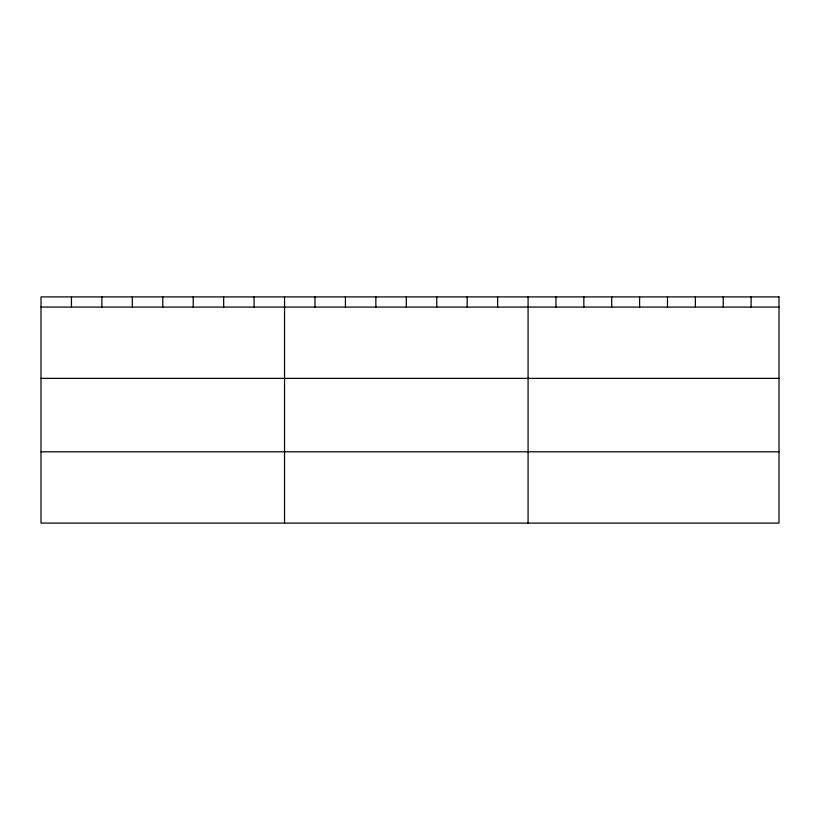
<?xml version="1.0" encoding="UTF-8"?>
<svg xmlns="http://www.w3.org/2000/svg" width="820" height="820" viewBox="0 0 820 820"><rect width="100%" height="100%" fill="white"/><g stroke="black" fill="none" stroke-linecap="round" stroke-linejoin="round"><path stroke-width="1.23" d="M41 307.069L779 307.069M41 378.358L779 378.358M41 451.799L779 451.799M751.12 296.912L751.12 307.069M723.24 296.912L723.24 307.069M695.36 296.912L695.36 307.069M667.48 296.912L667.48 307.069M639.6 296.912L639.6 307.069M611.72 296.912L611.72 307.069M583.84 296.912L583.84 307.069M555.96 296.912L555.96 307.069M528.08 296.912L528.08 523.088M497.637 296.912L497.637 307.069M467.195 296.912L467.195 307.069M436.752 296.912L436.752 307.069M406.31 296.912L406.31 307.069M375.867 296.912L375.867 307.069M345.425 296.912L345.425 307.069M314.982 296.912L314.982 307.069M284.54 296.912L284.54 523.088M254.097 296.912L254.097 307.069M223.655 296.912L223.655 307.069M193.212 296.912L193.212 307.069M162.77 296.912L162.77 307.069M132.327 296.912L132.327 307.069M101.885 296.912L101.885 307.069M71.442 296.912L71.442 307.069M779 296.912L41 296.912L41 523.088L779 523.088L779 296.912"/></g></svg>
